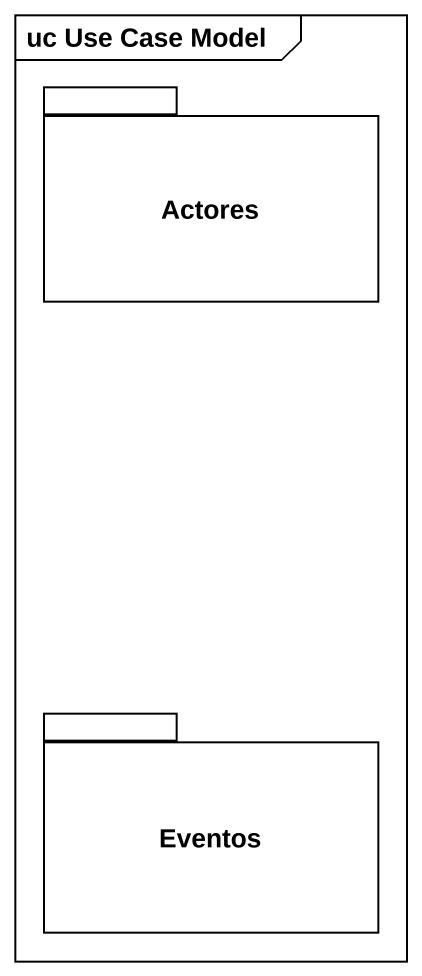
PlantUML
@startuml
mainframe uc Use Case Model
package Actores {
}
package Eventos {
}
@enduml
